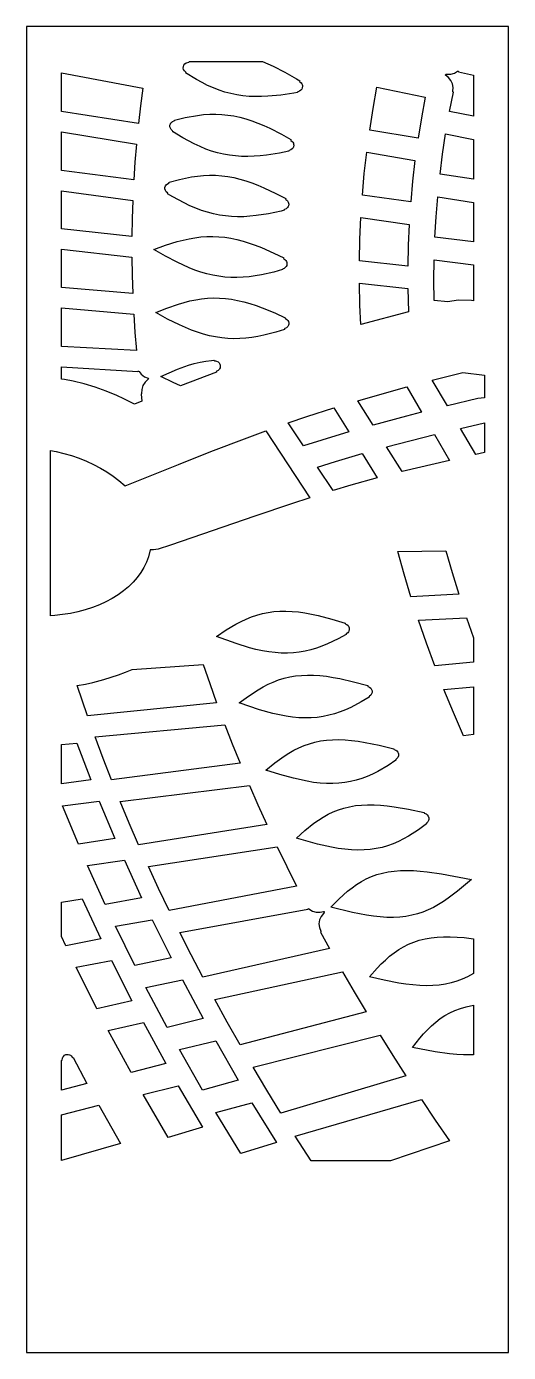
# Model space of a CAD drawing. Extents: x 0 to 400, y 0 to 1100.
import ezdxf

# ---------------------------------------------------------------- set-up
doc = ezdxf.new("R2010")
doc.units = 0
doc.layers.add('CUT', color=1, linetype='CONTINUOUS')
doc.layers.add('OUTLINE', color=7, linetype='CONTINUOUS')

msp = doc.modelspace()

# ---------------------------------------------------------------- linework, layer by layer
at = {"layer": 'CUT'}
for points in [[(133.65, 1070.25), (134.66, 1070.4), (134.85, 1070.53), (135.01, 1070.94), (195.72, 1071), (204.63, 1067.14), (214.3, 1062.14), (223.94, 1056.55), (226.72, 1054.84), (226.64, 1054.42), (226.73, 1054.2), (227.86, 1053.22), (228.37, 1052.53), (228.72, 1051.77), (228.94, 1050.94), (228.97, 1050.53), (228.86, 1049.25), (228.38, 1048.07), (227.58, 1047.08), (226.53, 1046.35), (225.12, 1045.86), (224.88, 1045.48), (224.88, 1045.27), (221.89, 1044.75), (211.02, 1043.15), (200.33, 1042.11), (195.07, 1041.87), (189.86, 1041.86), (184.71, 1042.08), (179.62, 1042.56), (174.59, 1043.31), (169.62, 1044.33), (164.71, 1045.63), (159.86, 1047.2), (155.07, 1049.04), (150.34, 1051.13), (145.67, 1053.46), (141.05, 1056), (132.08, 1061.54), (132.17, 1061.72), (132.11, 1062.17), (131.05, 1063.21), (130.41, 1064.32), (130.12, 1065.57), (130.2, 1066.85), (130.64, 1068.04), (131.41, 1069.07), (132.44, 1069.83)], [(29, 1061.69), (96.47, 1048.97), (94.56, 1034.22), (92.88, 1019.45), (29, 1029.45)], [(358.32, 1062.9), (358.47, 1062.73), (358.54, 1062.44), (371, 1059.61), (371, 1025.73), (351.04, 1029.47), (354.24, 1045.64), (353.89, 1045.85), (353.76, 1046.27), (353.99, 1049.39), (353.45, 1052.4), (352.2, 1055.21), (350.3, 1057.61), (347.83, 1059.53), (347.77, 1059.98), (348.03, 1060.35), (348.25, 1060.43), (348.81, 1060.35), (352.07, 1060.47), (355.18, 1061.43), (357.69, 1062.97), (357.91, 1063.03)], [(324.94, 1007.28), (284.8, 1014.15), (287.62, 1031.97), (290.85, 1049.74), (330.81, 1041.33), (327.68, 1024.32)], [(221.56, 1000.27), (221.22, 999.48), (220.46, 998.46), (219.43, 997.7), (217.99, 997.16), (217.76, 996.78), (217.77, 996.56), (209.87, 994.97), (199.26, 993.32), (194.02, 992.73), (188.82, 992.35), (183.66, 992.18), (178.54, 992.26), (173.47, 992.6), (168.45, 993.21), (163.47, 994.09), (158.53, 995.25), (153.64, 996.69), (148.8, 998.39), (143.99, 1000.35), (139.24, 1002.55), (129.84, 1007.56), (121.27, 1012.81), (121.36, 1013.01), (121.27, 1013.45), (120.1, 1014.46), (119.4, 1015.54), (119.03, 1016.79), (119.04, 1018.07), (119.43, 1019.3), (119.88, 1020.04), (120.47, 1020.67), (121.17, 1021.17), (122.59, 1021.77), (122.82, 1022.16), (122.8, 1022.38), (131.72, 1024.53), (141.88, 1026.31), (146.95, 1026.88), (152.01, 1027.2), (157.06, 1027.26), (162.1, 1027.05), (167.11, 1026.56), (172.11, 1025.79), (177.1, 1024.73), (182.06, 1023.4), (187.01, 1021.8), (191.95, 1019.96), (196.88, 1017.89), (201.8, 1015.62), (211.65, 1010.56), (219.3, 1006.22), (219.24, 1005.79), (219.33, 1005.58), (220.54, 1004.62), (221.06, 1003.96), (221.45, 1003.2), (221.69, 1002.38), (221.76, 1001.53)], [(29, 1012.53), (91.22, 1002.37), (90.02, 987.56), (89.06, 972.73), (29, 980.63)], [(371, 973.25), (343.2, 977.56), (345.32, 994.24), (347.81, 1010.88), (371, 1006.38)], [(318.89, 954.49), (278.71, 960.07), (280.32, 978), (282.33, 995.89), (322.4, 988.76), (320.45, 971.64)], [(217.48, 951.36), (217.17, 950.56), (216.73, 949.84), (216.44, 949.52), (215.45, 948.73), (214.04, 948.14), (213.89, 947.97), (213.83, 947.53), (211.38, 946.94), (200.89, 944.73), (190.53, 943.09), (185.39, 942.56), (180.28, 942.25), (175.2, 942.18), (170.16, 942.38), (165.14, 942.84), (160.15, 943.59), (155.19, 944.61), (150.26, 945.91), (145.36, 947.48), (140.49, 949.31), (135.65, 951.38), (130.84, 953.67), (121.31, 958.78), (117.14, 961.31), (117.22, 961.74), (117.13, 961.95), (115.99, 962.93), (115.27, 964), (114.9, 965.21), (114.89, 966.48), (115.24, 967.71), (115.94, 968.78), (116.91, 969.61), (118.31, 970.24), (118.52, 970.64), (118.49, 970.86), (127, 973.2), (136.97, 975.27), (141.96, 975.98), (146.96, 976.44), (151.97, 976.65), (156.97, 976.58), (161.97, 976.23), (166.97, 975.6), (171.96, 974.68), (176.96, 973.49), (181.95, 972.03), (186.95, 970.32), (191.95, 968.39), (196.96, 966.25), (207.01, 961.46), (215.08, 957.21), (215.03, 956.77), (215.14, 956.56), (216, 955.95), (216.61, 955.36), (217.28, 954.27), (217.54, 953.46), (217.64, 952.62)], [(29, 963.77), (88.23, 955.57), (87.76, 940.69), (87.52, 925.78), (29, 932.03)], [(371, 921.35), (338.97, 925.28), (339.93, 942.08), (341.27, 958.84), (371, 954.03)], [(276.28, 905.61), (276.68, 923.67), (277.48, 941.69), (317.62, 935.84), (316.85, 918.6), (316.45, 901.32)], [(216.05, 904.32), (216.17, 903.49), (216.14, 902.64), (215.93, 901.81), (215.57, 901.04), (215.07, 900.35), (214.45, 899.77), (213.72, 899.32), (212.78, 898.93), (212.63, 898.75), (212.58, 898.31), (205.17, 896.31), (194.93, 894.05), (189.84, 893.16), (184.77, 892.48), (179.71, 892.02), (174.68, 891.81), (169.65, 891.86), (164.64, 892.19), (159.65, 892.79), (154.67, 893.68), (149.7, 894.85), (144.75, 896.29), (139.81, 897.99), (134.89, 899.93), (125.11, 904.44), (115.41, 909.6), (105.8, 915.14), (115.41, 918.57), (125.11, 921.59), (134.89, 923.95), (139.81, 924.8), (144.75, 925.42), (149.7, 925.76), (154.67, 925.84), (159.65, 925.63), (164.64, 925.13), (169.65, 924.35), (174.68, 923.3), (179.71, 921.98), (184.77, 920.41), (189.84, 918.61), (194.93, 916.6), (205.17, 912.08), (213.44, 908.02), (213.38, 907.82), (213.51, 907.38), (214.45, 906.77), (215.34, 905.87), (215.76, 905.13)], [(29, 915.18), (87.52, 908.54), (87.76, 893.58), (88.23, 878.59), (29, 883.45)], [(371, 872.42), (369.42, 872.61), (358.22, 872.95), (349.63, 871.59), (338.32, 872.62), (338.14, 889.54), (338.32, 906.42), (371, 902.19)], [(277.38, 852.67), (276.68, 868.96), (276.28, 887.1), (316.45, 882.54), (316.91, 863.4)], [(217.62, 854.01), (217.61, 853.17), (217.44, 852.33), (216.88, 851.19), (216.34, 850.54), (215.67, 850), (214.37, 849.35), (214.23, 849.16), (214.2, 848.73), (207.01, 846.52), (196.96, 843.95), (191.95, 842.91), (186.95, 842.08), (181.95, 841.48), (176.96, 841.12), (171.96, 841.03), (166.97, 841.21), (161.97, 841.68), (156.97, 842.43), (151.97, 843.46), (146.96, 844.77), (141.96, 846.34), (136.97, 848.16), (127, 852.42), (117.07, 857.34), (107.22, 862.64), (116.58, 866.36), (126.06, 869.68), (130.84, 871.11), (135.65, 872.33), (140.49, 873.33), (145.36, 874.09), (150.26, 874.58), (155.19, 874.79), (160.15, 874.72), (165.14, 874.37), (170.16, 873.73), (175.2, 872.81), (180.28, 871.63), (185.39, 870.19), (190.53, 868.52), (195.7, 866.65), (206.12, 862.4), (214.77, 858.46), (214.74, 858.02), (214.86, 857.82), (216.13, 856.98), (216.96, 856.01), (217.34, 855.26)], [(29, 866.58), (89.06, 861.25), (90.02, 846.21), (91.22, 831.13), (29, 834.68)], [(101, 807.36), (98.35, 804.96), (96.59, 802.14), (95.64, 798.96), (95.57, 795.59), (95.4, 795.18), (95.04, 795.01), (95.72, 789.12), (89.6, 786.64), (80.79, 791.19), (74.89, 793.9), (66.05, 797.52), (57.07, 800.7), (47.96, 803.45), (38.75, 805.77), (31.59, 807.24), (29, 807.49), (29, 817.76), (92.38, 813.72), (92.58, 813.96), (93.01, 814.05), (93.38, 813.83), (95.22, 811.46), (97.82, 809.52), (100.97, 808.19), (101.15, 807.78)], [(159.75, 815.37), (159.13, 814.77), (157.79, 814), (157.66, 813.8), (157.67, 813.37), (127.66, 801.86), (121.58, 804.72), (111.48, 809.79), (125.2, 815.69), (134.52, 819), (139.24, 820.37), (143.99, 821.52), (148.8, 822.42), (153.64, 823.06), (155.49, 823.2), (155.68, 822.8), (155.88, 822.68), (156.97, 822.61), (157.81, 822.43), (158.97, 821.85), (159.89, 820.96), (160.54, 819.84), (160.77, 819), (160.83, 818.14), (160.61, 816.87), (160.26, 816.08)], [(380, 791.83), (374.49, 791.35), (349.25, 785.28), (336.78, 806.58), (362.02, 813.07), (380, 810.83)], [(327.8, 779.94), (315.31, 776.77), (287.64, 769.4), (275.07, 789.61), (303.04, 797.55), (315.61, 800.96)], [(267.46, 763.71), (245.16, 756.96), (229.91, 752.03), (217.2, 771.15), (232.64, 776.42), (255.17, 783.64)], [(360.16, 766.63), (380, 771.26), (380, 746.55), (372.83, 744.97)], [(81.91, 718.86), (126.18, 736.71), (152.96, 747.34), (183.08, 758.85), (198.66, 764.58), (235.24, 709.09), (219.93, 704.16), (189.43, 693.93), (119.57, 669.6), (109.19, 666.38), (105.49, 665.83), (102.69, 665.73), (101.31, 660.14), (99.63, 655.63), (97.49, 651.24), (94.92, 647), (91.91, 642.91), (88.49, 639.01), (84.68, 635.3), (80.49, 631.81), (75.95, 628.55), (71.08, 625.53), (65.9, 622.77), (60.45, 620.28), (54.74, 618.06), (48.8, 616.14), (42.67, 614.5), (36.38, 613.16), (29.94, 612.13), (23.4, 611.4), (20, 611.18), (20, 748.37), (24.5, 747.49), (31.03, 745.89), (37.45, 744), (43.72, 741.83), (49.82, 739.39), (55.72, 736.67), (61.38, 733.71), (66.79, 730.49), (71.92, 727.05), (76.74, 723.39)], [(350.94, 740.06), (311.69, 730.75), (298.89, 751.32), (338.55, 761.42)], [(241.55, 734.52), (256.55, 739.25), (278.55, 745.74), (291.05, 725.47), (269.29, 719.44), (254.49, 715.05)], [(358.69, 629.12), (319.05, 626.81), (313.34, 645.64), (308.05, 664.41), (348.02, 665.08), (353.16, 647.13)], [(267.81, 601.07), (267.88, 599.78), (267.57, 598.53), (267.16, 597.76), (266.61, 597.09), (265.38, 596.14), (265.28, 595.94), (265.33, 595.51), (258.73, 591.97), (249.76, 587.77), (245.21, 585.94), (240.61, 584.32), (235.94, 582.94), (231.21, 581.82), (226.39, 580.98), (221.5, 580.43), (216.52, 580.18), (211.46, 580.23), (206.32, 580.58), (201.1, 581.21), (195.8, 582.12), (190.45, 583.28), (185.03, 584.68), (174.09, 588.07), (157.54, 594.1), (165.57, 599.39), (173.82, 604.28), (178.04, 606.48), (182.35, 608.47), (186.75, 610.24), (191.25, 611.75), (195.84, 612.98), (200.55, 613.94), (205.36, 614.6), (210.28, 614.96), (215.31, 615.03), (220.44, 614.82), (225.68, 614.33), (231.03, 613.58), (236.46, 612.59), (241.99, 611.4), (253.28, 608.48), (264.38, 605.16), (264.35, 604.93), (264.56, 604.53), (265.93, 603.87), (266.9, 603), (267.56, 601.9)], [(371, 572.54), (338.86, 569.52), (331.88, 588.54), (325.32, 607.49), (365.14, 609.53), (371, 592.81)], [(146.66, 570.61), (152.08, 554.85), (157.74, 539.04), (50.65, 528.21), (42.1, 553.31), (48.84, 554.47), (55.14, 555.81), (64.27, 558.16), (76.44, 562.13), (82.15, 564.34), (87.56, 566.7)], [(286.75, 548.84), (286.74, 547.56), (286.35, 546.34), (285.64, 545.28), (284.52, 544.34), (284.43, 544.13), (284.51, 543.69), (277.85, 539.73), (269.12, 535.18), (264.67, 533.18), (260.17, 531.39), (255.58, 529.85), (250.91, 528.57), (246.14, 527.57), (241.28, 526.86), (236.32, 526.46), (231.25, 526.36), (226.09, 526.56), (220.83, 527.05), (215.48, 527.82), (210.06, 528.85), (204.56, 530.11), (193.42, 533.24), (176.53, 538.9), (184.27, 544.54), (192.24, 549.76), (196.34, 552.13), (200.53, 554.29), (204.83, 556.22), (209.24, 557.89), (213.77, 559.29), (218.41, 560.4), (223.18, 561.21), (228.08, 561.73), (233.1, 561.95), (238.25, 561.88), (243.51, 561.54), (248.9, 560.93), (254.39, 560.09), (259.98, 559.04), (271.44, 556.4), (283.17, 553.22), (283.22, 552.78), (283.37, 552.6), (284.72, 551.98), (285.7, 551.15), (286.39, 550.08)], [(371, 552.14), (371, 512.75), (362.59, 511.65), (354.3, 530.86), (346.45, 550.01)], [(177.27, 488.85), (70.54, 474.95), (63.61, 492.81), (56.96, 510.61), (164.6, 520.73), (170.81, 504.82)], [(307.24, 499.12), (308.07, 498.15), (308.45, 497.39), (308.68, 496.57), (308.74, 495.73), (308.64, 494.89), (308.19, 493.7), (307.72, 493), (306.59, 491.96), (306.51, 491.75), (306.61, 491.32), (300.02, 486.97), (291.55, 482.07), (287.22, 479.89), (282.81, 477.93), (278.31, 476.21), (273.71, 474.76), (269, 473.6), (264.17, 472.73), (259.22, 472.17), (254.16, 471.92), (248.98, 471.97), (243.68, 472.31), (238.29, 472.94), (232.79, 473.83), (221.58, 476.31), (210.15, 479.5), (198.65, 483.11), (206.08, 489.1), (213.76, 494.68), (217.73, 497.22), (221.8, 499.55), (225.99, 501.65), (230.31, 503.49), (234.76, 505.05), (239.34, 506.32), (244.07, 507.29), (248.94, 507.97), (253.95, 508.34), (259.11, 508.43), (264.39, 508.23), (269.81, 507.77), (275.36, 507.08), (281.02, 506.16), (292.63, 503.81), (304.96, 500.82), (304.94, 500.6), (305.17, 500.2), (306.56, 499.62)], [(29, 504.35), (41.75, 505.58), (53.36, 474.93), (29, 471.78)], [(199.36, 438.14), (93.05, 421.09), (85.23, 439.16), (77.71, 457.16), (185.06, 470.35), (192.08, 454.27)], [(29.9, 453.53), (60.4, 457.25), (73.36, 426.28), (43.11, 421.56)], [(333.79, 443.58), (333.8, 442.27), (333.59, 441.42), (332.98, 440.26), (331.9, 439.15), (331.83, 438.93), (331.95, 438.52), (325.34, 433.67), (317.14, 428.4), (312.94, 426.04), (308.64, 423.89), (304.23, 422), (299.7, 420.38), (295.05, 419.04), (290.26, 418.01), (285.33, 417.29), (280.27, 416.87), (275.07, 416.77), (269.75, 416.96), (264.3, 417.45), (258.74, 418.2), (253.09, 419.19), (241.56, 421.78), (223.98, 426.68), (231.09, 433.04), (238.46, 438.98), (242.29, 441.7), (246.24, 444.21), (250.32, 446.48), (254.54, 448.49), (258.9, 450.22), (263.42, 451.66), (268.1, 452.8), (272.94, 453.63), (277.94, 454.17), (283.09, 454.41), (288.4, 454.37), (293.86, 454.06), (299.45, 453.51), (305.17, 452.75), (316.94, 450.69), (329.91, 447.9), (329.97, 447.46), (330.13, 447.29), (331.6, 446.72), (332.63, 445.91), (333.38, 444.84)], [(224.08, 386.88), (118.26, 366.56), (109.53, 384.86), (101.11, 403.08), (208.1, 419.44), (215.95, 403.19)], [(50.75, 403.88), (81.19, 408.41), (95.53, 377.09), (65.38, 371.54)], [(270.57, 365.06), (252.64, 369.56), (259.4, 376.31), (266.45, 382.62), (270.14, 385.53), (273.95, 388.22), (277.91, 390.68), (282.02, 392.87), (286.3, 394.77), (290.75, 396.39), (295.37, 397.69), (300.17, 398.7), (305.15, 399.39), (310.31, 399.79), (315.63, 399.91), (321.12, 399.76), (326.76, 399.37), (332.53, 398.76), (344.45, 397), (369.25, 392.33), (357.76, 382.83), (349.98, 376.88), (345.99, 374.13), (341.92, 371.58), (337.73, 369.25), (333.42, 367.17), (328.98, 365.37), (324.39, 363.86), (319.65, 362.66), (314.75, 361.76), (309.69, 361.19), (304.49, 360.92), (299.13, 360.96), (293.64, 361.29), (288.02, 361.9), (282.29, 362.74)], [(32.65, 337.43), (29, 345.16), (29, 373.48), (46.2, 376.28), (61.7, 343.19)], [(244.27, 349.08), (244, 348.78), (251.51, 335.02), (146.27, 311.32), (136.6, 329.86), (127.24, 348.32), (233.36, 367.88), (233.65, 368.25), (233.88, 368.31), (234.32, 368.17), (237.31, 366.24), (240.51, 365.27), (243.84, 365.18), (246.48, 365.84), (246.94, 365.78), (247.11, 365.62), (247.21, 365.41), (247.15, 364.96), (246.38, 364.31), (244.43, 361.79), (243.19, 358.87), (242.73, 355.72), (243.1, 352.56), (244.28, 349.52)], [(73.81, 353.65), (104.17, 359.01), (119.94, 327.32), (89.9, 320.91)], [(317.05, 338.66), (321.42, 340.45), (325.98, 341.94), (330.74, 343.11), (335.7, 343.98), (340.85, 344.55), (346.18, 344.83), (351.7, 344.84), (357.38, 344.61), (363.21, 344.15), (371, 343.27), (371, 314.46), (366.01, 311.7), (361.66, 309.71), (357.14, 308.02), (352.45, 306.63), (347.59, 305.56), (342.54, 304.82), (337.33, 304.39), (331.95, 304.27), (326.41, 304.44), (320.73, 304.89), (314.93, 305.59), (309.01, 306.51), (296.96, 308.88), (284.75, 311.71), (291.14, 318.85), (294.44, 322.28), (297.85, 325.57), (301.38, 328.67), (305.05, 331.55), (308.87, 334.19), (312.87, 336.57)], [(70.43, 325.3), (87.44, 291.79), (58.49, 285.18), (41.18, 319.72)], [(99.15, 302.8), (129.41, 309.02), (146.66, 276.94), (116.75, 269.64)], [(281.75, 282.54), (177.19, 255.32), (166.53, 274.12), (156.2, 292.83), (262.25, 315.88), (271.85, 299.24)], [(351.29, 281.84), (355.57, 283.82), (360.06, 285.49), (364.77, 286.84), (371, 288.07), (371, 246.97), (368.33, 246.83), (362.76, 246.84), (357.02, 247.13), (351.14, 247.67), (339.04, 249.4), (320.43, 253.06), (326.43, 260.63), (329.54, 264.27), (332.77, 267.76), (336.13, 271.06), (339.65, 274.15), (343.34, 276.99), (347.21, 279.56)], [(67.83, 267.23), (96.99, 273.67), (115.55, 239.71), (86.73, 232.21)], [(126.85, 251.29), (156.99, 258.41), (175.77, 225.9), (146.02, 217.68)], [(314.9, 229.39), (211.12, 198.5), (199.44, 217.58), (188.1, 236.57), (293.54, 263.16), (304.07, 246.31)], [(37.87, 244.95), (38.23, 244.67), (38.46, 244.65), (38.67, 244.73), (50.2, 223.08), (29, 217.57), (29, 242.27), (29.41, 242.43), (29.55, 242.62), (29.8, 244.15), (30.12, 244.95), (30.6, 245.66), (31.55, 246.53), (32.72, 247.08), (33.57, 247.25), (34.44, 247.25), (35.69, 246.93), (36.45, 246.52), (37.12, 245.98)], [(96.91, 214.01), (125.96, 221.33), (146.15, 186.89), (117.47, 178.48)], [(339.28, 192.68), (351.08, 175.53), (302.11, 159), (236.23, 159), (223.07, 179.46), (327.79, 209.76)], [(29, 159.16), (29, 197.27), (60.08, 205.1), (78.07, 173.39)], [(186.99, 207.12), (207.37, 174.17), (177.79, 164.98), (156.99, 199.07)]]:
    msp.add_lwpolyline(points, close=True, dxfattribs=at)
at = {"layer": 'OUTLINE'}
msp.add_lwpolyline([(0, 0), (400, 0), (400, 1100), (0, 1100)], close=True, dxfattribs=at)

doc.saveas('drawing.dxf')
